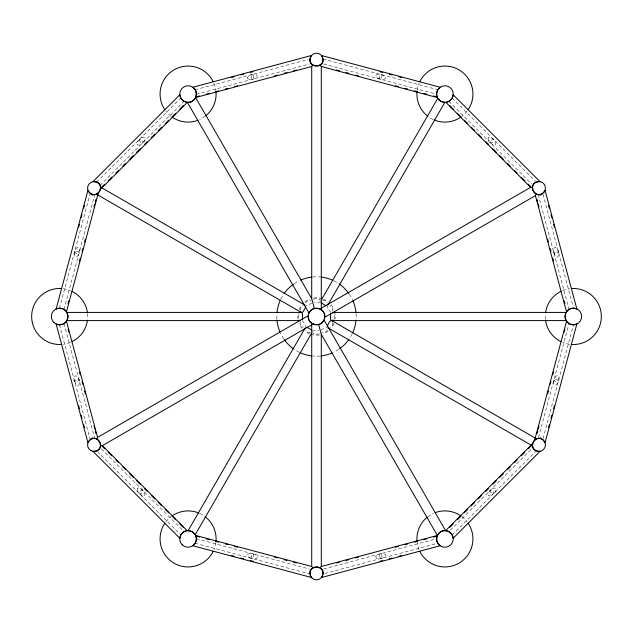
<?xml version="1.0" encoding="UTF-8"?>
<svg xmlns="http://www.w3.org/2000/svg" width="633" height="633" viewBox="0 0 633 633"><rect width="100%" height="100%" fill="white"/><g stroke="black" fill="none" stroke-linecap="round" stroke-linejoin="round"><path stroke-width="0.47" stroke-dasharray="3.17 2.37" d="M300.216 310.431L300.81 307.44L303.104 305.43M332.784 322.569L332.19 325.56L329.896 327.57M300.343 321.746L300.81 325.56L303.104 327.57M332.657 311.254L332.19 307.44L329.896 305.43M59.47 308.216L90.005 194.26M63.98 309.426L94.515 195.47M538.485 437.53L569.02 323.574M542.995 438.74L573.53 324.784M298.918 314.459L298.38 316.5L298.918 318.541M334.082 318.541L334.62 316.5L334.082 314.459M305.43 303.104L307.44 300.81L311.254 300.343M327.57 329.896L325.56 332.19L321.746 332.657M320.448 301.553L318.541 302.621L314.459 302.621M312.552 331.447L314.459 330.379L318.541 330.379M311.942 302.835L308.69 305.09L306.198 305.731M321.058 330.165L324.31 327.91L326.802 327.269M96.707 182.154L180.809 98.052M100.006 185.461L184.108 101.351M450.269 530.272L531.617 448.924M452.191 534.948L536.293 450.846M313.612 299.362C315.725 297.858 318.961 298.293 320.448 300.446M319.388 333.638C317.275 335.142 314.039 334.707 312.552 332.554M195.162 89.767L308.168 59.486M196.372 94.277L309.379 63.996M323.621 569.004L436.628 538.723M324.832 573.514L437.838 543.233M92.078 195.542L92.711 195.534M540.289 437.466L540.922 437.458M540.289 195.534L540.922 195.542M92.078 437.458L92.711 437.466M322.569 300.216L325.56 300.81L327.57 303.104M310.431 332.784L307.44 332.19L305.43 329.896M322.949 58.98L437.838 89.767M323.621 63.996L436.628 94.277M196.372 538.723L309.379 569.004M195.162 543.233L310.051 574.02M330.806 312.322L327.91 308.69L327.269 306.198M302.194 320.678L305.09 324.31L305.731 326.802M452.191 98.052L535.605 181.465M448.892 101.351L531.617 184.076M101.383 448.924L184.108 531.649M97.395 451.535L180.809 534.948M542.995 194.26L573.53 308.216M538.232 194.529L569.02 309.426M63.98 323.574L94.768 438.471M59.47 324.784L90.258 439.682M215.861 542.584A28.018 28.018 0 0 1 213.97 549.642M165.854 521.869A28.018 28.018 0 0 1 171.029 516.694M199.648 513.403A28.018 28.018 0 0 1 204.404 516.148M70.39 342.382A28.018 28.018 0 0 1 63.324 344.281M63.324 288.719A28.018 28.018 0 0 1 70.39 290.618M87.552 313.762A28.018 28.018 0 0 1 87.552 319.238M334.541 311.665A18.681 18.681 0 0 1 334.952 319.428M333.939 323.194A18.681 18.681 0 0 1 331.613 327.475M328.258 331.012A18.681 18.681 0 0 1 323.194 333.939M319.428 334.952A18.681 18.681 0 0 1 311.665 334.541M309.806 333.939A18.681 18.681 0 0 1 305.525 331.613M301.988 328.258A18.681 18.681 0 0 1 299.061 323.194M298.048 319.428A18.681 18.681 0 0 1 298.048 313.572M299.061 309.806A18.681 18.681 0 0 1 301.387 305.525M304.742 301.988A18.681 18.681 0 0 1 309.806 299.061M313.572 298.048A18.681 18.681 0 0 1 321.335 298.459M323.194 299.061A18.681 18.681 0 0 1 327.475 301.387M331.012 304.742A18.681 18.681 0 0 1 333.939 309.806M352.201 333.852A39.689 39.689 0 0 1 349.376 338.742M338.742 349.376A39.689 39.689 0 0 1 333.852 352.201M320.266 356.015A39.689 39.689 0 0 1 312.734 356.015M299.148 352.201A39.689 39.689 0 0 1 294.258 349.376M283.624 338.742A39.689 39.689 0 0 1 280.395 332.998M276.906 319.325A39.689 39.689 0 0 1 276.906 313.675M280.799 299.148A39.689 39.689 0 0 1 283.624 294.258M294.258 283.624A39.689 39.689 0 0 1 299.148 280.799M312.734 276.985A39.689 39.689 0 0 1 320.266 276.985M333.852 280.799A39.689 39.689 0 0 1 338.742 283.624M349.376 294.258A39.689 39.689 0 0 1 352.605 300.002M356.094 313.675A39.689 39.689 0 0 1 356.094 319.325M419.03 549.642A28.018 28.018 0 0 1 417.139 542.584M427.861 516.694A28.018 28.018 0 0 1 433.352 513.403M461.971 516.694A28.018 28.018 0 0 1 467.146 521.869M205.139 116.306A28.018 28.018 0 0 1 199.648 119.597M171.029 116.306A28.018 28.018 0 0 1 165.854 111.131M213.97 83.358A28.018 28.018 0 0 1 215.861 90.416M569.676 344.281A28.018 28.018 0 0 1 562.61 342.382M545.448 319.238A28.018 28.018 0 0 1 545.448 313.762M562.61 290.618A28.018 28.018 0 0 1 569.676 288.719M467.146 111.131A28.018 28.018 0 0 1 461.971 116.306M433.352 119.597A28.018 28.018 0 0 1 428.596 116.852M417.139 90.416A28.018 28.018 0 0 1 419.03 83.358M74.623 381.026L76.213 384.627L77.566 385.632L78.737 385.323C80.399 382.285 79.141 377.577 76.182 375.78L75.01 376.097C69.852 388.955 87.117 375.757 74.623 381.026M247.368 77.566L247.677 78.737C250.715 80.399 255.423 79.141 257.22 76.182L256.903 75.01C253.873 73.349 249.165 74.607 247.368 77.566M375.78 556.818L376.097 557.99C379.127 559.651 383.835 558.393 385.632 555.434L385.323 554.263C382.285 552.601 377.577 553.859 375.78 556.818M553.875 252.607L555.465 256.215L556.818 257.22L557.99 256.903C559.651 253.873 558.393 249.165 555.434 247.368L554.263 247.677C549.112 260.543 566.369 247.345 553.875 252.607M139.292 139.679C139.822 144.728 145.804 142.457 144.997 138.018L144.142 137.163C140.684 137.234 137.234 140.684 137.163 144.142L138.018 144.997C143.287 146.31 144.079 138.445 139.292 139.679M137.163 488.858C137.234 492.316 140.684 495.766 144.142 495.837L144.997 494.982C144.925 491.525 141.476 488.075 138.018 488.003L137.163 488.858M488.003 138.018C488.075 141.476 491.525 144.925 494.982 144.997L495.837 144.142C495.766 140.684 492.316 137.234 488.858 137.163L488.003 138.018M490.132 490.52C490.662 495.568 496.644 493.297 495.837 488.858L494.982 488.003C491.525 488.075 488.075 491.525 488.003 494.982L488.858 495.837C494.128 497.15 494.919 489.285 490.132 490.52M74.354 252.986L74.599 256.27L76.182 257.22C79.141 255.423 80.399 250.715 78.737 247.677L77.566 247.368L76.213 248.373L74.354 252.986M251.135 75.469C252.369 85.075 255.732 72.51 251.135 75.469M251.143 556.447C250.462 559.548 255.297 559.074 256.903 557.99L257.22 556.818C255.423 553.859 250.715 552.601 247.677 554.263L247.368 555.434C248.405 557.934 253.39 559.991 253.445 555.814C254.086 552.712 250.858 554.263 251.143 556.447M379.555 77.186C378.882 80.288 383.709 79.821 385.323 78.737L385.632 77.566C383.835 74.607 379.127 73.349 376.097 75.01L375.78 76.182C376.825 78.682 381.81 80.739 381.857 76.553C382.498 73.46 379.27 75.003 379.555 77.186M379.555 554.73C380.789 564.327 384.144 551.77 379.555 554.73M553.606 381.406L553.851 384.682L555.434 385.632C558.393 383.835 559.651 379.127 557.99 376.097L556.818 375.78L555.465 376.785L553.606 381.406M139.379 492.553C141.879 497.411 145.25 484.854 139.379 492.553M490.219 141.713C492.719 146.579 496.09 134.014 490.219 141.713M74.765 251.443C77.123 257.164 82.599 249.924 74.765 251.443M554.017 379.855C556.375 385.584 561.851 378.344 554.017 379.855"/><path stroke-width="0.95" d="M536.032 193.904L535.415 195.637L324.705 317.291C326.177 308.382 312.18 304.631 308.999 313.082L187.36 102.293M445.64 530.707L324.001 319.918C320.82 328.369 306.823 324.618 308.295 315.709L97.585 437.363L96.968 439.096M305.723 306.942L303.46 311.333L302.194 312.322L301.047 312.298L97.165 194.584M327.277 326.058L329.54 321.667L330.806 320.678L331.953 320.702L535.835 438.416M78.65 227.168L79.41 224.319M81.19 217.673L81.958 214.832M83.738 208.186L84.498 205.337M68.063 303.658L68.823 300.817M79.505 260.954L80.272 258.106M82.053 251.467L82.812 248.619M84.593 241.98L85.352 239.132M94.001 206.864L94.76 204.016M95.274 202.117L96.034 199.268M98.289 193.025L66.457 311.816C64.337 308.5 59.629 307.242 56.131 309.046L87.963 190.256C95.543 204.499 109.026 181.149 92.901 181.703L179.859 94.736C180.041 98.344 182.969 101.612 186.529 102.182M534.711 439.975L566.543 321.184C568.663 324.5 573.371 325.758 576.869 323.954L545.037 442.744C537.457 428.501 523.974 451.851 540.099 451.297L453.141 538.264C452.959 534.656 450.031 531.388 446.471 530.818M536.966 433.732L537.726 430.883M538.24 428.984L539 426.136M547.648 393.868L548.407 391.02M550.188 384.381L550.947 381.533M552.728 374.894L553.495 372.046M564.177 332.183L564.937 329.342M548.502 427.663L549.262 424.814M551.042 418.168L551.81 415.327M553.59 408.681L554.35 405.832M302.384 319.388L302.621 314.459L302.02 312.963L301.015 312.417L66.892 312.417L67.976 316.5L66.892 320.583L300.034 320.583M330.616 313.612L330.379 318.541L330.98 320.037L331.985 320.583L566.108 320.583L565.024 316.5L566.108 312.417L332.966 312.417M305.217 327.862L188.159 530.62L192.242 531.728L195.233 534.703L311.309 333.662M321.691 299.338L437.767 98.297L440.758 101.272L444.841 102.38L327.783 305.138M100.56 445.323L102.372 445.656L311.713 324.792L312.346 323.7A8.308 8.308 0 0 0 324.808 316.5A8.308 8.308 0 0 0 312.346 309.3A8.308 8.308 0 0 0 312.346 323.7M320.654 309.3L321.287 308.208L321.287 66.489L320.092 65.08M195.565 97.553L311.713 66.489L312.908 65.08M320.092 567.92L321.287 566.511L437.435 535.447M104.746 184.187L100.821 187.89M108.219 180.714L111.693 177.24M115.863 173.07L118.64 170.293M122.81 166.123L125.587 163.346M129.757 159.176L133.231 155.702M136.704 152.229L140.178 148.755M144.34 144.585L147.125 141.808M151.287 137.638L154.761 134.164M158.234 130.691L161.708 127.217M165.181 123.744L168.655 120.27M172.825 116.1L175.602 113.323M179.772 109.153L183.246 105.679M100.457 189.267L187.344 102.372M445.656 530.628L532.543 443.733M449.754 527.321L453.228 523.847M457.398 519.677L460.175 516.9M464.345 512.73L467.819 509.256M471.292 505.783L474.766 502.309M478.239 498.836L481.713 495.362M485.875 491.192L488.66 488.415M492.822 484.245L496.296 480.771M499.769 477.298L503.243 473.824M507.413 469.654L510.19 466.877M514.36 462.707L517.137 459.93M521.307 455.76L524.781 452.286M528.254 448.813L532.179 445.11M299.884 312.963L301.015 312.417M333.116 320.037L331.985 320.583M321.287 308.208L530.628 187.344L532.44 187.677M231.29 77.543L234.139 76.783M240.777 75.003L243.626 74.243M250.272 72.463L253.113 71.695M196.76 96.707L199.609 95.947M206.247 94.167L209.096 93.399M215.734 91.619L218.583 90.859M225.229 89.079L228.078 88.319M234.716 86.539L237.565 85.772M274.572 75.857L277.42 75.098M284.067 73.317L286.915 72.55M293.554 70.769L296.402 70.01M336.598 562.99L339.446 562.231M346.085 560.45L348.933 559.683M355.58 557.902L358.428 557.143M395.435 547.229L398.284 546.461M404.922 544.681L407.771 543.921M414.417 542.141L417.266 541.381M423.904 539.601L426.753 538.833M433.391 537.053L436.24 536.293M379.887 561.305L382.728 560.537M389.374 558.757L392.223 557.997M398.861 556.217L401.71 555.457M445.806 102.269L530.628 187.344M446.471 102.182C450.031 101.612 452.959 98.344 453.141 94.736L540.099 181.703C523.974 181.149 537.457 204.499 545.037 190.256L576.869 309.046C573.371 307.242 568.663 308.5 566.543 311.816L535.415 195.637M186.529 530.818C182.969 531.388 180.041 534.656 179.859 538.264L92.901 451.297C109.026 451.851 95.543 428.501 87.963 442.744L56.131 323.954C59.629 325.758 64.337 324.5 66.457 321.184L97.585 437.363M187.194 530.731L102.372 445.656M187.194 102.269C195.344 103.733 199.893 91.524 192.772 87.283L311.563 55.459C303.017 69.147 329.983 69.139 321.437 55.459L440.228 87.283C436.92 89.411 435.662 94.119 437.458 97.617L321.287 66.489M445.806 530.731C437.656 529.267 433.107 541.476 440.228 545.717L321.437 577.541C329.983 563.853 303.017 563.861 311.563 577.541L192.772 545.717C196.08 543.589 197.338 538.881 195.542 535.383L311.713 566.511L312.908 567.92M326.058 305.723L321.058 302.835M306.942 327.277L311.942 330.165M379.887 71.695L382.728 72.463M389.374 74.243L392.223 75.003M398.861 76.783L401.71 77.543M336.598 70.01L339.446 70.769M346.085 72.55L348.933 73.317M355.58 75.098L358.428 75.857M395.435 85.772L398.284 86.539M404.922 88.319L407.771 89.079M414.417 90.859L417.266 91.619M423.904 93.399L426.753 94.167M433.391 95.947L436.24 96.707M196.76 536.293L199.609 537.053M206.247 538.833L209.096 539.601M215.734 541.381L218.583 542.141M225.229 543.921L228.078 544.681M234.716 546.461L237.565 547.229M274.572 557.143L277.42 557.902M284.067 559.683L286.915 560.45M293.554 562.231L296.402 562.99M231.29 555.457L234.139 556.217M240.777 557.997L243.626 558.757M250.272 560.537L253.113 561.305M101.248 187.51L305.138 305.217M327.862 327.783L531.752 445.49M332.554 312.552L333.116 312.963M299.884 320.037L300.446 320.448M331.953 320.702L332.372 321.105M300.628 311.895L301.047 312.298M449.754 105.679L453.228 109.153M457.398 113.323L460.175 116.1M464.345 120.27L467.819 123.744M471.292 127.217L474.766 130.691M478.239 134.164L481.713 137.638M485.875 141.808L488.66 144.585M492.822 148.755L496.296 152.229M499.769 155.702L503.243 159.176M507.413 163.346L510.19 166.123M514.36 170.293L517.137 173.07M521.307 177.24L524.781 180.714M528.254 184.187L531.032 186.964M101.968 446.036L104.746 448.813M108.219 452.286L111.693 455.76M115.863 459.93L118.64 462.707M122.81 466.877L125.587 469.654M129.757 473.824L133.231 477.298M136.704 480.771L140.178 484.245M144.34 488.415L147.125 491.192M151.287 495.362L154.761 498.836M158.234 502.309L161.708 505.783M165.181 509.256L168.655 512.73M172.825 516.9L175.602 519.677M179.772 523.847L183.246 527.321M195.637 97.585L311.713 298.634L314.348 308.469M318.652 324.531L321.287 334.366L437.363 535.415M548.502 205.337L549.262 208.186M551.042 214.832L551.81 217.673M553.59 224.319L554.35 227.168M536.966 199.268L537.726 202.117M538.24 204.016L539 206.864M547.648 239.132L548.407 241.98M550.188 248.619L550.947 251.467M552.728 258.106L553.495 260.954M564.177 300.817L564.937 303.658M68.063 329.342L68.823 332.183M79.505 372.046L80.272 374.894M82.053 381.533L82.812 384.381M84.593 391.02L85.352 393.868M94.001 426.136L94.76 428.984M95.274 430.883L96.034 433.732M78.65 405.832L79.41 408.681M81.19 415.327L81.958 418.168M83.738 424.814L84.498 427.663M321.287 334.366L321.287 566.511M311.713 66.489L311.713 298.634M311.713 324.792L311.713 566.511M213.21 551.319A28.018 28.018 0 0 1 174.075 563.188A28.018 28.018 0 0 1 164.786 523.364M171.765 516.148A28.018 28.018 0 0 1 198.809 513.039M205.139 516.694A28.018 28.018 0 0 1 215.964 541.666M87.449 320.156A28.018 28.018 0 0 1 72.067 341.622M61.496 344.455A28.018 28.018 0 0 1 31.65 316.5A28.018 28.018 0 0 1 61.496 288.545M72.067 291.378A28.018 28.018 0 0 1 87.449 312.844M356.015 320.266A39.689 39.689 0 0 1 352.605 332.998M348.838 339.517A39.689 39.689 0 0 1 339.517 348.838M332.127 352.985A39.689 39.689 0 0 1 321.208 355.912M311.792 355.912A39.689 39.689 0 0 1 300.002 352.605M293.483 348.838A39.689 39.689 0 0 1 284.162 339.517M280.015 332.127A39.689 39.689 0 0 1 276.985 320.266M276.985 312.734A39.689 39.689 0 0 1 280.395 300.002M284.162 293.483A39.689 39.689 0 0 1 293.483 284.162M300.873 280.015A39.689 39.689 0 0 1 311.792 277.088M321.208 277.088A39.689 39.689 0 0 1 332.998 280.395M339.517 284.162A39.689 39.689 0 0 1 348.838 293.483M352.985 300.873A39.689 39.689 0 0 1 356.015 312.734M468.214 523.364A28.018 28.018 0 0 1 458.925 563.188A28.018 28.018 0 0 1 419.79 551.319M417.036 541.666A28.018 28.018 0 0 1 427.14 517.272M435.053 512.698A28.018 28.018 0 0 1 461.235 516.148M215.964 91.334A28.018 28.018 0 0 1 205.86 115.728M197.947 120.302A28.018 28.018 0 0 1 171.765 116.852M164.786 109.636A28.018 28.018 0 0 1 174.075 69.812A28.018 28.018 0 0 1 213.21 81.681M571.504 288.545A28.018 28.018 0 0 1 601.35 316.5A28.018 28.018 0 0 1 571.504 344.455M560.933 341.622A28.018 28.018 0 0 1 545.551 320.156M545.551 312.844A28.018 28.018 0 0 1 560.933 291.378M419.79 81.681A28.018 28.018 0 0 1 458.925 69.812A28.018 28.018 0 0 1 468.214 109.636M461.235 116.852A28.018 28.018 0 0 1 434.191 119.961M427.861 116.306A28.018 28.018 0 0 1 417.036 91.334M182.209 544.799A8.308 8.308 0 0 0 196.111 541.073A8.308 8.308 0 0 0 185.936 530.897A8.308 8.308 0 0 0 182.209 544.799M90.812 450.577A6.536 6.536 0 0 0 100.615 444.92A6.536 6.536 0 0 0 90.812 439.255A6.536 6.536 0 0 0 90.812 450.577M53.789 322.379A8.308 8.308 0 0 0 67.699 318.652A8.308 8.308 0 0 0 57.516 308.469A8.308 8.308 0 0 0 53.789 322.379M311.879 577.953A6.536 6.536 0 0 0 322.814 575.025A6.536 6.536 0 0 0 314.807 567.018A6.536 6.536 0 0 0 311.879 577.953M439.041 544.799A8.308 8.308 0 0 0 452.943 541.073A8.308 8.308 0 0 0 442.768 530.897A8.308 8.308 0 0 0 439.041 544.799M90.812 193.745A6.536 6.536 0 0 0 100.615 188.08A6.536 6.536 0 0 0 90.812 182.423A6.536 6.536 0 0 0 90.812 193.745M182.209 99.951A8.308 8.308 0 0 0 196.111 96.232A8.308 8.308 0 0 0 185.936 86.048A8.308 8.308 0 0 0 182.209 99.951M535.653 450.577A6.536 6.536 0 0 0 545.464 444.92A6.536 6.536 0 0 0 535.653 439.255A6.536 6.536 0 0 0 535.653 450.577M567.453 322.379A8.308 8.308 0 0 0 581.363 318.652A8.308 8.308 0 0 0 571.18 308.469A8.308 8.308 0 0 0 567.453 322.379M313.232 65.334A6.536 6.536 0 0 0 323.036 59.668A6.536 6.536 0 0 0 313.232 54.003A6.536 6.536 0 0 0 313.232 65.334M439.041 99.951A8.308 8.308 0 0 0 452.943 96.232A8.308 8.308 0 0 0 442.768 86.048A8.308 8.308 0 0 0 439.041 99.951M534.299 192.709A6.536 6.536 0 0 0 545.235 189.773A6.536 6.536 0 0 0 537.227 181.766A6.536 6.536 0 0 0 534.299 192.709"/></g></svg>
